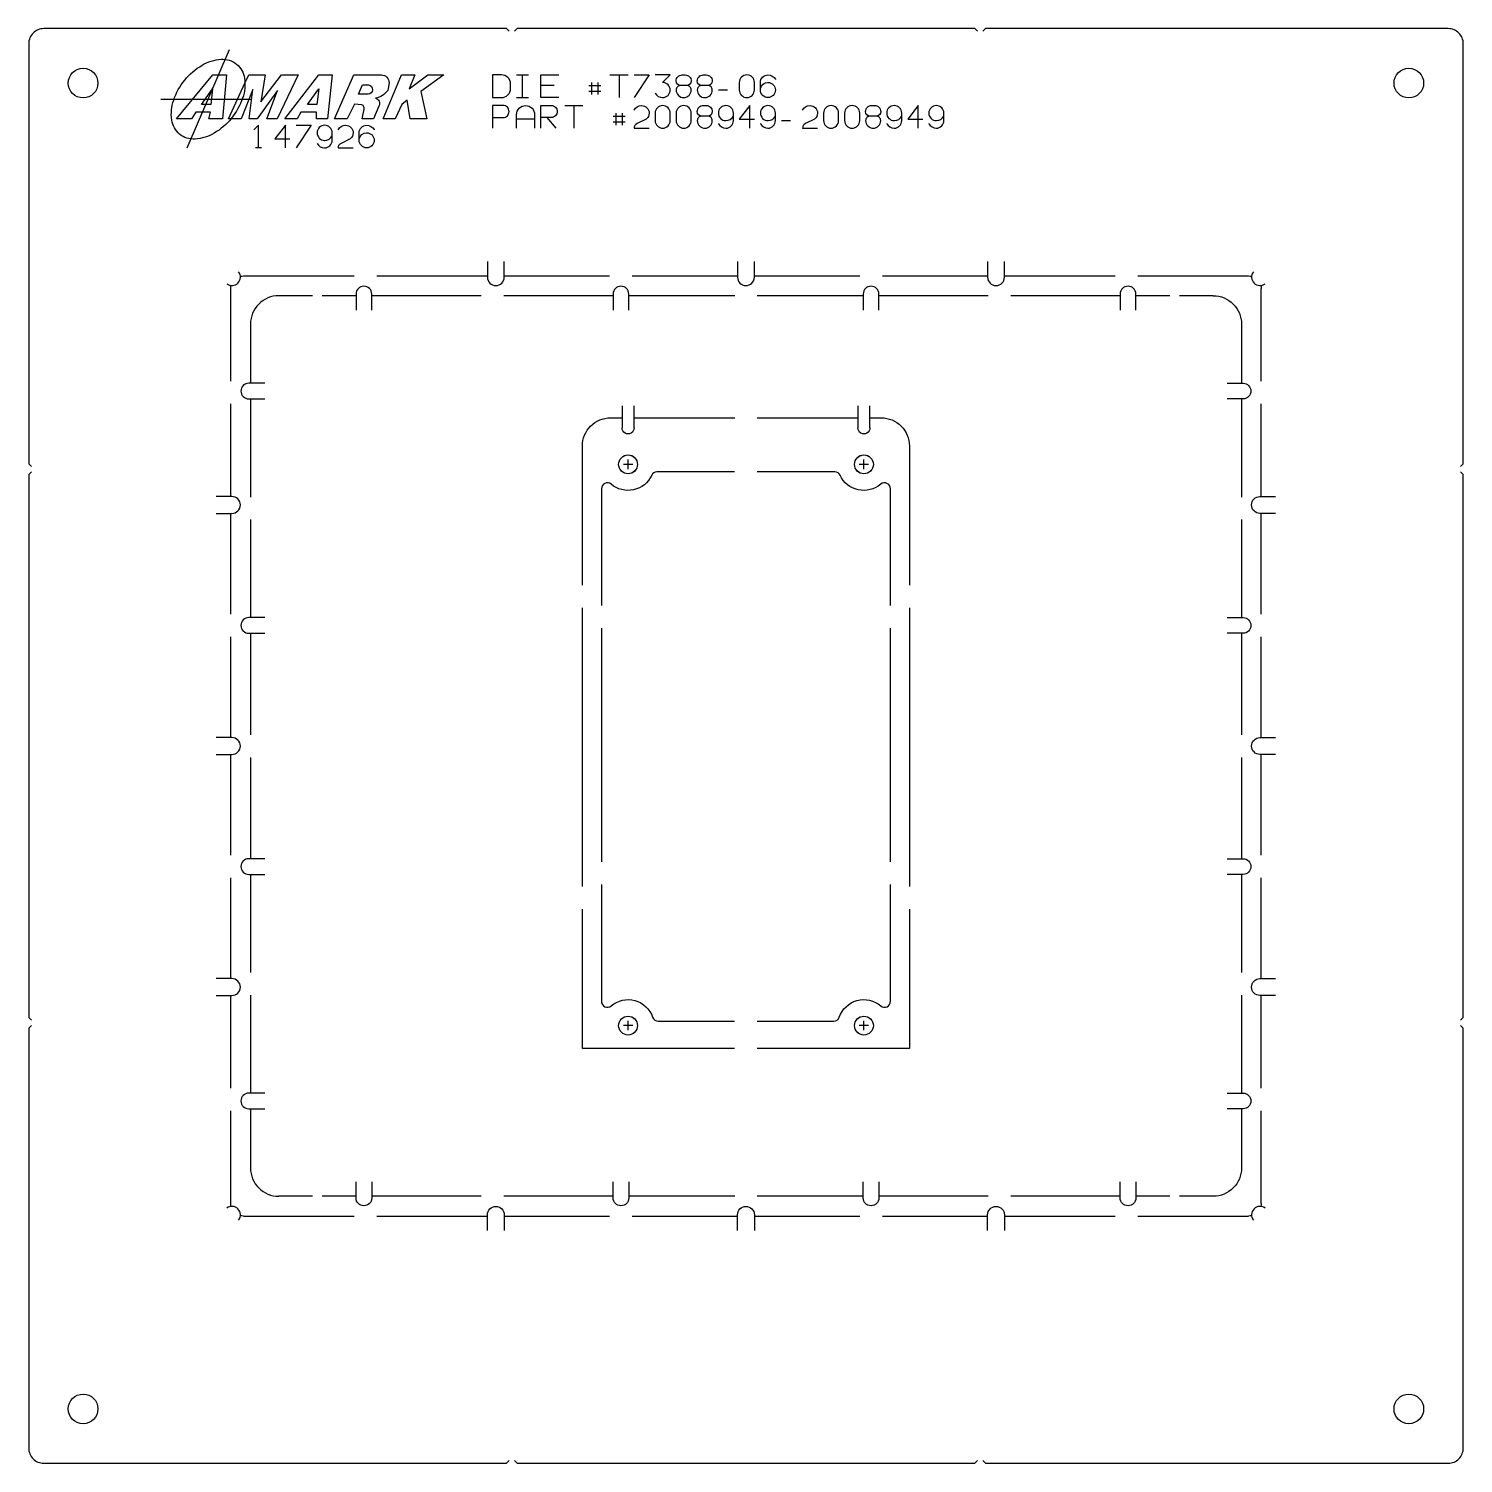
# Model space of a CAD drawing. Extents: x 10.2 to 22.1, y 5.3 to 17.2.
import ezdxf

# ---------------------------------------------------------------- set-up
doc = ezdxf.new("R2010")
doc.units = 0

msp = doc.modelspace()

# ---------------------------------------------------------------- linework, layer by layer
at = {"layer": 'BLUE', "color": 5}
for p, q in [((11.965, 15.195), (12.884, 15.195)), ((13.072, 15.195), (13.99, 15.195)), ((14.13, 15.195), (15.004, 15.195)), ((15.192, 15.195), (16.065, 15.195)), ((16.205, 15.195), (17.079, 15.195)), ((17.267, 15.195), (18.14, 15.195)), ((18.28, 15.195), (19.199, 15.195)), ((19.387, 15.195), (20.305, 15.195)), ((11.86, 14.321), (11.86, 15.09)), ((12.54, 15.031), (12.259, 15.031)), ((12.9, 15.031), (12.62, 15.031)), ((13.938, 15.031), (13.03, 15.031)), ((15.033, 15.031), (14.125, 15.031)), ((16.042, 15.031), (15.163, 15.031)), ((17.108, 15.031), (16.229, 15.031)), ((18.145, 15.031), (17.238, 15.031)), ((19.24, 15.031), (18.333, 15.031)), ((19.651, 15.031), (19.37, 15.031)), ((20.012, 15.031), (19.731, 15.031)), ((20.41, 14.321), (20.41, 15.09)), ((12.024, 14.175), (12.024, 13.361)), ((20.247, 14.175), (20.247, 13.361)), ((11.86, 13.365), (11.86, 14.134)), ((15.107, 14.118), (15.107, 13.934)), ((15.207, 13.934), (15.207, 14.118)), ((17.064, 14.118), (17.064, 13.934)), ((17.164, 13.934), (17.164, 14.118)), ((20.41, 13.365), (20.41, 14.134)), ((15.207, 14.018), (16.042, 14.018)), ((16.229, 14.018), (17.064, 14.018)), ((14.778, 12.629), (14.778, 13.785)), ((17.491, 13.785), (17.491, 12.629)), ((16.041, 13.57), (15.397, 13.57)), ((16.873, 13.57), (16.229, 13.57)), ((14.936, 13.43), (14.936, 12.46)), ((17.334, 12.46), (17.334, 13.43)), ((11.86, 12.389), (11.86, 13.225)), ((20.41, 12.389), (20.41, 13.225)), ((12.024, 13.174), (12.024, 12.36)), ((20.247, 13.174), (20.247, 12.36)), ((14.778, 10.129), (14.778, 12.441)), ((17.491, 12.441), (17.491, 10.129)), ((14.936, 12.273), (14.936, 10.334)), ((17.334, 10.334), (17.334, 12.273)), ((11.86, 11.365), (11.86, 12.201)), ((12.024, 12.23), (12.024, 11.389)), ((20.247, 12.23), (20.247, 11.389)), ((20.41, 11.365), (20.41, 12.201)), ((11.86, 10.389), (11.86, 11.225)), ((12.024, 11.201), (12.024, 10.36)), ((20.247, 11.201), (20.247, 10.36)), ((20.41, 10.389), (20.41, 11.225)), ((11.86, 9.365), (11.86, 10.201)), ((12.024, 10.23), (12.024, 9.416)), ((14.936, 10.146), (14.936, 9.177)), ((17.334, 9.177), (17.334, 10.146)), ((20.247, 10.23), (20.247, 9.416)), ((20.41, 9.365), (20.41, 10.201)), ((14.778, 8.786), (14.778, 9.942)), ((17.491, 9.942), (17.491, 8.786)), ((11.86, 8.456), (11.86, 9.225)), ((12.024, 9.229), (12.024, 8.415)), ((20.247, 9.229), (20.247, 8.415)), ((20.41, 8.456), (20.41, 9.225)), ((15.407, 9.012), (16.041, 9.012)), ((16.229, 9.012), (16.863, 9.012)), ((16.041, 8.786), (14.778, 8.786)), ((17.491, 8.786), (16.229, 8.786)), ((11.86, 7.5), (11.86, 8.269)), ((20.41, 7.5), (20.41, 8.269)), ((12.54, 7.559), (12.259, 7.559)), ((12.9, 7.559), (12.62, 7.559)), ((13.938, 7.559), (13.03, 7.559)), ((15.033, 7.559), (14.125, 7.559)), ((16.042, 7.559), (15.163, 7.559)), ((17.108, 7.559), (16.229, 7.559)), ((18.145, 7.559), (17.238, 7.559)), ((19.24, 7.559), (18.333, 7.559)), ((19.651, 7.559), (19.37, 7.559)), ((20.012, 7.559), (19.731, 7.559)), ((11.965, 7.395), (12.884, 7.395)), ((13.072, 7.395), (13.99, 7.395)), ((14.13, 7.395), (15.004, 7.395)), ((15.192, 7.395), (16.065, 7.395)), ((16.205, 7.395), (17.079, 7.395)), ((17.267, 7.395), (18.14, 7.395)), ((18.28, 7.395), (19.199, 7.395)), ((19.387, 7.395), (20.305, 7.395))]:
    msp.add_line(p, q, dxfattribs=at)
for points in [[(13.99, 15.315), (13.99, 15.185, 1), (14.13, 15.185), (14.13, 15.315)], [(16.065, 15.315), (16.065, 15.185, 1), (16.205, 15.185), (16.205, 15.315)], [(18.14, 15.315), (18.14, 15.185, 1), (18.28, 15.185), (18.28, 15.315)], [(11.828, 15.13, 0.878147), (11.926, 15.228)], [(11.94, 15.192, -0.061012), (11.965, 15.195)], [(20.305, 15.195, -0.061012), (20.331, 15.192)], [(20.345, 15.228, 0.878147), (20.443, 15.13)], [(11.86, 15.09, -0.061012), (11.864, 15.115)], [(12.259, 15.031, 0.414214), (12.024, 14.796), (12.024, 14.305)], [(13.03, 14.911), (13.03, 15.045, 1), (12.9, 15.045), (12.9, 14.911)], [(15.163, 14.911), (15.163, 15.045, 1), (15.033, 15.045), (15.033, 14.911)], [(17.238, 14.911), (17.238, 15.045, 1), (17.108, 15.045), (17.108, 14.911)], [(19.37, 14.911), (19.37, 15.045, 1), (19.24, 15.045), (19.24, 14.911)], [(20.012, 15.031, -0.414214), (20.247, 14.796), (20.247, 14.305)], [(20.407, 15.115, -0.061012), (20.41, 15.09)], [(12.144, 14.305), (12.01, 14.305, 1), (12.01, 14.175), (12.144, 14.175)], [(20.127, 14.305), (20.26, 14.305, -1), (20.26, 14.175), (20.127, 14.175)], [(14.778, 13.785, -0.414214), (15.011, 14.018), (15.107, 14.018)], [(15.207, 13.934, -1.000015), (15.107, 13.934)], [(17.164, 13.934, -1.000008), (17.064, 13.934)], [(17.164, 14.018), (17.258, 14.018, -0.414214), (17.491, 13.785)], [(15.397, 13.57, 0.292595), (15.353, 13.541, -0.496216), (15.017, 13.467, 0.639088), (14.936, 13.43)], [(17.334, 13.43, 0.639088), (17.253, 13.467, -0.496216), (16.917, 13.541, 0.292595), (16.873, 13.57)], [(11.74, 13.225), (11.87, 13.225, 1), (11.87, 13.365), (11.74, 13.365)], [(20.53, 13.225), (20.4, 13.225, -1), (20.4, 13.365), (20.53, 13.365)], [(12.144, 12.36), (12.01, 12.36, 1), (12.01, 12.23), (12.144, 12.23)], [(20.127, 12.36), (20.26, 12.36, -1), (20.26, 12.23), (20.127, 12.23)], [(11.74, 11.225), (11.87, 11.225, 1), (11.87, 11.365), (11.74, 11.365)], [(20.53, 11.225), (20.4, 11.225, -1), (20.4, 11.365), (20.53, 11.365)], [(12.144, 10.36), (12.01, 10.36, 1), (12.01, 10.23), (12.144, 10.23)], [(20.127, 10.36), (20.26, 10.36, -1), (20.26, 10.23), (20.127, 10.23)], [(11.74, 9.225), (11.87, 9.225, 1), (11.87, 9.365), (11.74, 9.365)], [(20.53, 9.225), (20.4, 9.225, -1), (20.4, 9.365), (20.53, 9.365)], [(14.936, 9.177, 0.639088), (15.017, 9.139, -0.528309), (15.361, 9.045, 0.320406), (15.407, 9.012)], [(16.863, 9.012, 0.320406), (16.909, 9.045, -0.528309), (17.253, 9.139, 0.639088), (17.334, 9.177)], [(12.144, 8.415), (12.01, 8.415, 1), (12.01, 8.285), (12.144, 8.285)], [(20.127, 8.415), (20.26, 8.415, -1), (20.26, 8.285), (20.127, 8.285)], [(12.024, 8.285), (12.024, 7.794, 0.414214), (12.259, 7.559)], [(20.247, 8.285), (20.247, 7.794, -0.414214), (20.012, 7.559)], [(13.03, 7.679), (13.03, 7.545, -1), (12.9, 7.545), (12.9, 7.679)], [(15.163, 7.679), (15.163, 7.545, -1), (15.033, 7.545), (15.033, 7.679)], [(17.238, 7.679), (17.238, 7.545, -1), (17.108, 7.545), (17.108, 7.679)], [(19.37, 7.679), (19.37, 7.545, -1), (19.24, 7.545), (19.24, 7.679)], [(11.864, 7.475, -0.061012), (11.86, 7.5)], [(20.41, 7.5, -0.061012), (20.407, 7.475)], [(11.926, 7.362, 0.878147), (11.828, 7.461)], [(11.965, 7.395, -0.061012), (11.94, 7.398)], [(13.99, 7.275), (13.99, 7.405, -1), (14.13, 7.405), (14.13, 7.275)], [(16.065, 7.275), (16.065, 7.405, -1), (16.205, 7.405), (16.205, 7.275)], [(18.14, 7.275), (18.14, 7.405, -1), (18.28, 7.405), (18.28, 7.275)], [(20.331, 7.398, -0.061012), (20.305, 7.395)], [(20.443, 7.461, 0.878147), (20.345, 7.362)]]:
    msp.add_lwpolyline(points, format="xyb", dxfattribs=at)
at = {"layer": 'GRIP', "color": 110}
for p, q in [((14.149, 17.247), (10.309, 17.247)), ((14.171, 17.225), (14.149, 17.247)), ((14.237, 17.247), (14.215, 17.225)), ((18.034, 17.247), (14.237, 17.247)), ((18.056, 17.225), (18.034, 17.247)), ((18.122, 17.247), (18.1, 17.225)), ((21.962, 17.247), (18.122, 17.247)), ((10.184, 17.122), (10.184, 13.635)), ((22.087, 13.635), (22.087, 17.122)), ((10.184, 13.635), (10.206, 13.613)), ((22.065, 13.613), (22.087, 13.635)), ((10.206, 13.569), (10.184, 13.547)), ((10.184, 13.547), (10.184, 9.043)), ((22.087, 13.547), (22.065, 13.569)), ((22.087, 9.043), (22.087, 13.547)), ((10.184, 9.043), (10.206, 9.021)), ((10.206, 8.977), (10.184, 8.955)), ((10.184, 8.955), (10.184, 5.469)), ((22.065, 9.021), (22.087, 9.043)), ((22.087, 8.955), (22.065, 8.977)), ((22.087, 5.469), (22.087, 8.955)), ((14.149, 5.344), (14.171, 5.366)), ((14.215, 5.366), (14.237, 5.344)), ((18.034, 5.344), (18.056, 5.366)), ((18.1, 5.366), (18.122, 5.344)), ((10.309, 5.344), (14.149, 5.344)), ((14.237, 5.344), (18.034, 5.344)), ((18.122, 5.344), (21.962, 5.344))]:
    msp.add_line(p, q, dxfattribs=at)
for points in [[(10.309, 17.247, 0.414214), (10.184, 17.122)], [(22.087, 17.122, 0.414214), (21.962, 17.247)], [(10.184, 5.469, 0.414214), (10.309, 5.344)], [(21.962, 5.344, 0.414214), (22.087, 5.469)]]:
    msp.add_lwpolyline(points, format="xyb", dxfattribs=at)
at = {"layer": 'GRIPLOGO', "color": 94}
for p, q in [((11.5, 16.257), (11.849, 17.074)), ((11.279, 16.662), (12.023, 16.662))]:
    msp.add_line(p, q, dxfattribs=at)
for points in [[(11.867, 16.504, -0.091194), (11.723, 16.38, -0.121833), (11.565, 16.331, -0.182475), (11.436, 16.371, -0.182475), (11.371, 16.489, -0.121833), (11.387, 16.653, -0.091194), (11.479, 16.82, -0.091194), (11.623, 16.944, -0.121833), (11.781, 16.993, -0.182475), (11.909, 16.953, -0.182475), (11.975, 16.835, -0.121833), (11.959, 16.671, -0.091194), (11.867, 16.504)], [(12.72, 16.5), (12.883, 16.863), (13.111, 16.863, -0.434165), (13.174, 16.798), (13.163, 16.735, -0.203123), (13.061, 16.671, -0.468598), (13.09, 16.605), (13.045, 16.5), (12.951, 16.5), (12.968, 16.578, 0.325835), (12.949, 16.615), (12.887, 16.621), (12.827, 16.5), (12.72, 16.5)], [(12.953, 16.78), (13.004, 16.78, -0.909286), (13, 16.704), (12.92, 16.704), (12.953, 16.78)]]:
    msp.add_lwpolyline(points, format="xyb", dxfattribs=at)
for points in [[(11.41, 16.5), (11.712, 16.863), (11.826, 16.863), (11.792, 16.5), (11.68, 16.5), (11.692, 16.555), (11.571, 16.555), (11.535, 16.5), (11.41, 16.5)], [(11.947, 16.5), (11.842, 16.5), (11.978, 16.795), (12.01, 16.863), (12.146, 16.863), (12.11, 16.641), (12.282, 16.863), (12.421, 16.863), (12.245, 16.5), (12.16, 16.5), (12.248, 16.734), (12.08, 16.5), (12.013, 16.5), (12.044, 16.741), (11.947, 16.5)], [(12.308, 16.5), (12.591, 16.863), (12.701, 16.863), (12.662, 16.5), (12.572, 16.5), (12.572, 16.554), (12.442, 16.554), (12.412, 16.5), (12.308, 16.5)], [(13.126, 16.5), (13.277, 16.863), (13.387, 16.863), (13.342, 16.747), (13.496, 16.863), (13.628, 16.863), (13.438, 16.725), (13.488, 16.5), (13.348, 16.5), (13.325, 16.654), (13.279, 16.618), (13.224, 16.5), (13.126, 16.5)], [(11.618, 16.617), (11.709, 16.747), (11.696, 16.617), (11.618, 16.617)], [(12.497, 16.617), (12.59, 16.747), (12.575, 16.617), (12.497, 16.617)]]:
    msp.add_lwpolyline(points, dxfattribs=at)
at = {"layer": 'NAME', "color": 94}
for p, q in [((14.232, 16.863), (14.332, 16.863)), ((14.282, 16.675), (14.282, 16.863)), ((14.857, 16.7), (14.857, 16.8)), ((14.907, 16.8), (14.907, 16.7)), ((15.007, 16.863), (15.157, 16.863)), ((15.082, 16.863), (15.082, 16.675)), ((14.232, 16.675), (14.332, 16.675)), ((14.545, 16.775), (14.432, 16.775)), ((14.832, 16.775), (14.932, 16.775)), ((14.932, 16.725), (14.832, 16.725)), ((15.906, 16.738), (15.981, 16.738)), ((14.632, 16.609), (14.782, 16.609)), ((14.707, 16.609), (14.707, 16.421)), ((15.057, 16.446), (15.057, 16.546)), ((15.107, 16.546), (15.107, 16.446)), ((14.382, 16.496), (14.232, 16.496)), ((14.482, 16.509), (14.557, 16.421)), ((15.032, 16.521), (15.132, 16.521)), ((15.132, 16.471), (15.032, 16.471)), ((16.43, 16.484), (16.505, 16.484)), ((12.115, 16.258), (12.065, 16.258))]:
    msp.add_line(p, q, dxfattribs=at)
for points in [[(14.032, 16.675), (14.107, 16.675, 0.414214), (14.182, 16.75), (14.182, 16.788, 0.414214), (14.107, 16.863), (14.032, 16.863), (14.032, 16.675)], [(15.382, 16.713), (15.382, 16.712, 0.272614), (15.444, 16.675, 0.414166), (15.507, 16.738, 0.414118), (15.444, 16.8), (15.507, 16.863), (15.382, 16.863)], [(15.594, 16.775, 0.414214), (15.556, 16.738, 0.414214), (15.619, 16.675, 0.414166), (15.681, 16.738, 0.414214), (15.644, 16.775), (15.594, 16.775, -0.414134), (15.556, 16.813, -0.414273), (15.606, 16.863), (15.631, 16.863, -0.414273), (15.681, 16.813, -0.414134), (15.644, 16.775)], [(15.769, 16.775, 0.414214), (15.731, 16.738, 0.414214), (15.794, 16.675, 0.414166), (15.856, 16.738, 0.414214), (15.819, 16.775), (15.769, 16.775, -0.414134), (15.731, 16.813, -0.414273), (15.781, 16.863), (15.806, 16.863, -0.414273), (15.856, 16.813, -0.414134), (15.819, 16.775)], [(16.08, 16.738, 0.414214), (16.143, 16.675, 0.414166), (16.205, 16.738), (16.205, 16.8, 0.414166), (16.143, 16.863, 0.414214), (16.08, 16.8), (16.08, 16.738)], [(16.255, 16.75, -0.349786), (16.317, 16.8, -0.41512), (16.38, 16.738, -0.414166), (16.318, 16.675, -0.414214), (16.255, 16.738), (16.255, 16.8, -0.414214), (16.318, 16.863, -0.272576), (16.379, 16.827), (16.38, 16.825)], [(14.032, 16.509), (14.12, 16.509, 0.414214), (14.17, 16.559, 0.414273), (14.12, 16.609), (14.032, 16.609), (14.032, 16.421)], [(14.232, 16.421), (14.232, 16.534, -0.414214), (14.307, 16.609, -0.414214), (14.382, 16.534), (14.382, 16.421)], [(14.432, 16.421), (14.432, 16.609), (14.52, 16.609, -0.414273), (14.57, 16.559, -0.414214), (14.52, 16.509), (14.432, 16.509)], [(15.207, 16.571, -0.272654), (15.268, 16.609), (15.27, 16.609, -0.414214), (15.332, 16.546, -0.235746), (15.307, 16.497), (15.232, 16.459, 0.303117), (15.207, 16.421), (15.332, 16.421)], [(15.382, 16.484, 0.414214), (15.444, 16.421, 0.414166), (15.507, 16.484), (15.507, 16.546, 0.414166), (15.444, 16.609, 0.414214), (15.382, 16.546), (15.382, 16.484)], [(15.556, 16.484, 0.414214), (15.619, 16.421, 0.414166), (15.681, 16.484), (15.681, 16.546, 0.414166), (15.619, 16.609, 0.414214), (15.556, 16.546), (15.556, 16.484)], [(15.769, 16.521, 0.414214), (15.731, 16.484, 0.414214), (15.794, 16.421, 0.414166), (15.856, 16.484, 0.414214), (15.819, 16.521), (15.769, 16.521, -0.414134), (15.731, 16.559, -0.414273), (15.781, 16.609), (15.806, 16.609, -0.414273), (15.856, 16.559, -0.414134), (15.819, 16.521)], [(15.906, 16.459), (15.906, 16.458, 0.272614), (15.968, 16.421, 0.414166), (16.031, 16.484), (16.031, 16.546, 0.414166), (15.968, 16.609, 0.414214), (15.906, 16.546, 0.414166), (15.968, 16.484), (15.969, 16.484, 0.272654), (16.031, 16.521)], [(16.255, 16.459), (16.256, 16.458, 0.272614), (16.318, 16.421, 0.414166), (16.38, 16.484), (16.38, 16.546, 0.414166), (16.318, 16.609, 0.414214), (16.255, 16.546, 0.414166), (16.318, 16.484), (16.319, 16.484, 0.272654), (16.38, 16.521)], [(16.604, 16.571, -0.272654), (16.666, 16.609), (16.667, 16.609, -0.414214), (16.729, 16.546, -0.235746), (16.704, 16.497), (16.629, 16.459, 0.303117), (16.604, 16.421), (16.729, 16.421)], [(16.779, 16.484, 0.414214), (16.841, 16.421, 0.414166), (16.904, 16.484), (16.904, 16.546, 0.414166), (16.841, 16.609, 0.414214), (16.779, 16.546), (16.779, 16.484)], [(16.954, 16.484, 0.414214), (17.016, 16.421, 0.414166), (17.079, 16.484), (17.079, 16.546, 0.414166), (17.016, 16.609, 0.414214), (16.954, 16.546), (16.954, 16.484)], [(17.166, 16.521, 0.414214), (17.128, 16.484, 0.414214), (17.191, 16.421, 0.414166), (17.253, 16.484, 0.414214), (17.216, 16.521), (17.166, 16.521, -0.414134), (17.128, 16.559, -0.414273), (17.178, 16.609), (17.203, 16.609, -0.414273), (17.253, 16.559, -0.414134), (17.216, 16.521)], [(17.303, 16.459), (17.303, 16.458, 0.272614), (17.365, 16.421, 0.414166), (17.428, 16.484), (17.428, 16.546, 0.414166), (17.365, 16.609, 0.414214), (17.303, 16.546, 0.414166), (17.365, 16.484), (17.367, 16.484, 0.272654), (17.428, 16.521)], [(17.652, 16.459), (17.653, 16.458, 0.272614), (17.715, 16.421, 0.414166), (17.777, 16.484), (17.777, 16.546, 0.414166), (17.715, 16.609, 0.414214), (17.652, 16.546, 0.414166), (17.715, 16.484), (17.716, 16.484, 0.272654), (17.777, 16.521)], [(12.577, 16.295), (12.577, 16.294, 0.272614), (12.639, 16.258, 0.414166), (12.702, 16.32), (12.702, 16.383, 0.414166), (12.639, 16.445, 0.414214), (12.577, 16.383, 0.414166), (12.639, 16.32), (12.64, 16.32, 0.272654), (12.702, 16.358)], [(12.751, 16.408, -0.272654), (12.813, 16.445), (12.814, 16.445, -0.414214), (12.876, 16.383, -0.235746), (12.851, 16.333), (12.776, 16.295, 0.303117), (12.751, 16.258), (12.876, 16.258)], [(12.926, 16.333, -0.349786), (12.988, 16.383, -0.41512), (13.051, 16.32, -0.414166), (12.988, 16.258, -0.414214), (12.926, 16.32), (12.926, 16.383, -0.414214), (12.988, 16.445, -0.272576), (13.05, 16.409), (13.051, 16.408)]]:
    msp.add_lwpolyline(points, format="xyb", dxfattribs=at)
for points in [[(14.582, 16.675), (14.432, 16.675), (14.432, 16.863), (14.582, 16.863)], [(15.207, 16.863), (15.332, 16.863), (15.207, 16.675)], [(16.168, 16.421), (16.168, 16.609), (16.08, 16.496), (16.205, 16.496)], [(17.565, 16.421), (17.565, 16.609), (17.478, 16.496), (17.603, 16.496)], [(12.09, 16.258), (12.09, 16.445), (12.053, 16.408)], [(12.315, 16.258), (12.315, 16.445), (12.227, 16.333), (12.352, 16.333)], [(12.402, 16.445), (12.527, 16.445), (12.402, 16.258)]]:
    msp.add_lwpolyline(points, dxfattribs=at)
at = {"layer": 'OFFLINE', "color": 110}
for centre in [(10.635, 16.795), (21.635, 16.795), (10.635, 5.795), (21.635, 5.795)]:
    msp.add_circle(centre, 0.123, dxfattribs=at)
at = {"layer": 'PUNCHES', "color": 2}
for p, q in [((15.196, 13.632), (15.118, 13.632)), ((15.157, 13.593), (15.157, 13.671)), ((17.153, 13.632), (17.075, 13.632)), ((17.114, 13.593), (17.114, 13.671)), ((15.196, 8.975), (15.118, 8.975)), ((15.157, 8.936), (15.157, 9.014)), ((17.153, 8.975), (17.075, 8.975)), ((17.114, 8.936), (17.114, 9.014))]:
    msp.add_line(p, q, dxfattribs=at)
for centre in [(15.157, 13.632), (17.114, 13.632), (15.157, 8.975), (17.114, 8.975)]:
    msp.add_circle(centre, 0.0781, dxfattribs=at)
at = {"layer": 'PUNCHES', "color": 92}
for centre in [(15.157, 13.632), (17.114, 13.632), (15.157, 8.975), (17.114, 8.975)]:
    msp.add_circle(centre, 0.0783, dxfattribs=at)

doc.saveas('drawing.dxf')
